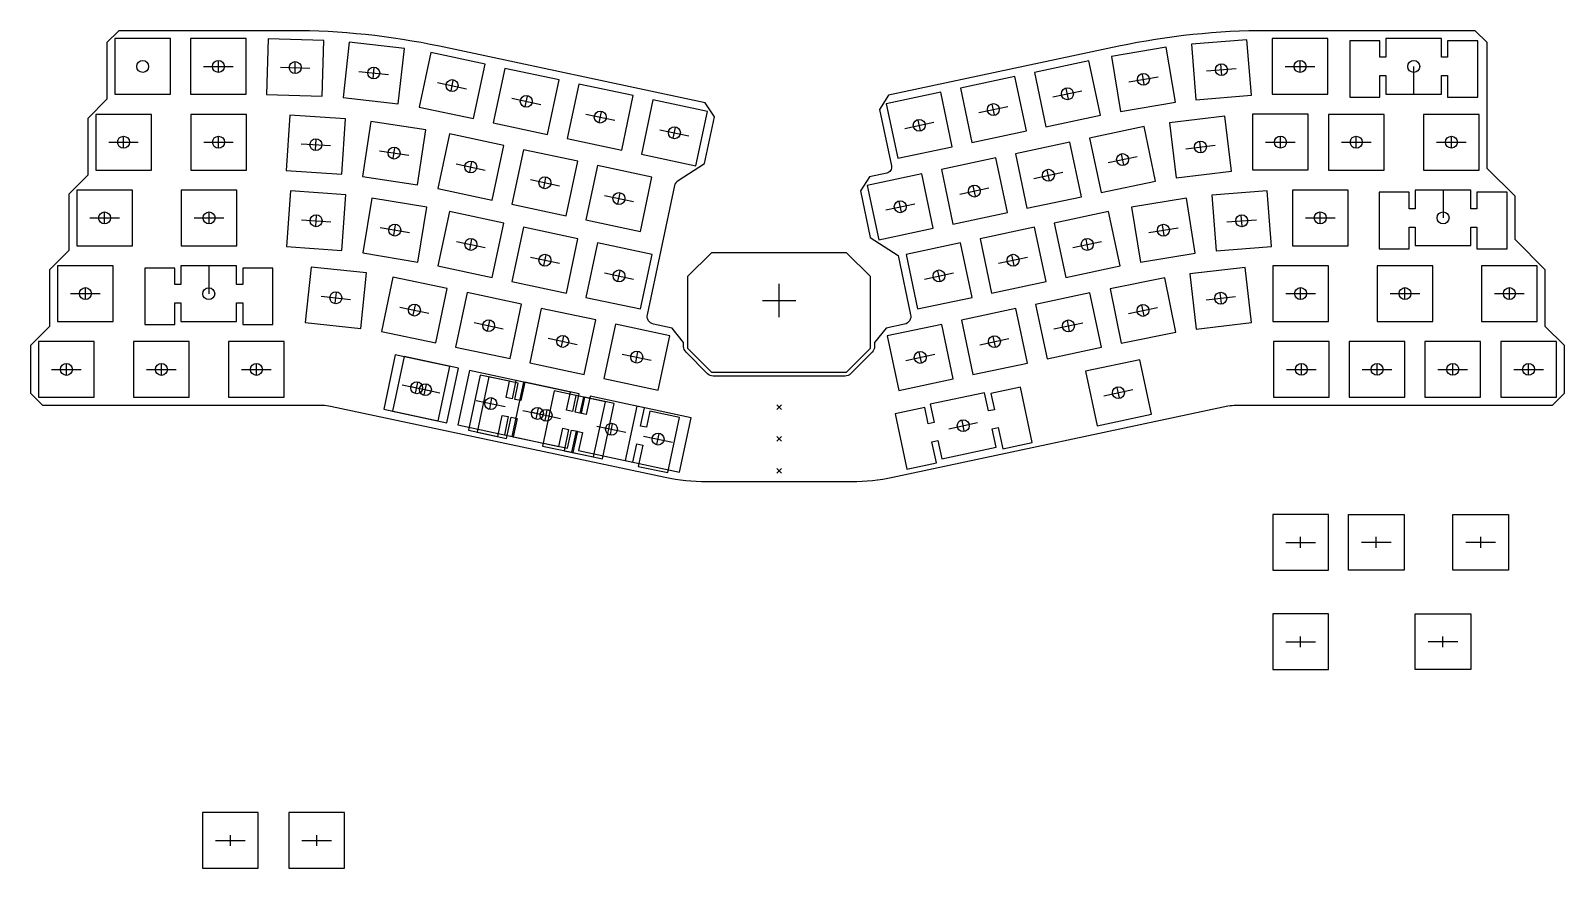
# Model space of a CAD drawing. Header units: millimetres. Extents: x -121 to 265, y -250 to -39.
import ezdxf

# ---------------------------------------------------------------- set-up
doc = ezdxf.new("R2010")
doc.units = ezdxf.units.MM
doc.layers.get('0').update_dxf_attribs({"linetype": 'CONTINUOUS'})

msp = doc.modelspace()

# ---------------------------------------------------------------- linework, layer by layer
for p, q in [((-77.02, -48.1), (-69.57, -48.1)), ((-73.3, -49.45), (-73.3, -46.75)), ((-57.72, -48.27), (-50.27, -48.49)), ((-54.03, -49.73), (-53.96, -47.03)), ((-37.95, -49.34), (-30.54, -50.15)), ((-34.39, -51.09), (-34.1, -48.4)), ((159.59, -52.67), (159.14, -50)), ((175.27, -49.21), (182.7, -48.6)), ((179.09, -50.26), (178.87, -47.56)), ((195.05, -48.1), (202.5, -48.1)), ((198.78, -49.45), (198.78, -46.74)), ((227.37, -55.1), (227.37, -48.1)), ((-18.16, -52.14), (-10.87, -53.69)), ((-14.8, -54.23), (-14.23, -51.59)), ((140.54, -56.3), (139.97, -53.65)), ((155.69, -51.96), (163.04, -50.72)), ((0.47, -56.1), (7.76, -57.65)), ((3.84, -58.2), (4.4, -55.55)), ((121.9, -60.26), (121.34, -57.61)), ((136.61, -55.75), (143.9, -54.2)), ((19.11, -60.06), (26.4, -61.61)), ((22.47, -62.16), (23.03, -59.51)), ((103.27, -64.22), (102.71, -61.57)), ((117.98, -59.71), (125.27, -58.16)), ((37.74, -64.02), (45.03, -65.57)), ((41.11, -66.12), (41.67, -63.47)), ((99.34, -63.67), (106.63, -62.12)), ((-100.9, -67.15), (-93.45, -67.15)), ((-97.17, -68.5), (-97.17, -65.8)), ((-77.01, -67.15), (-69.56, -67.15)), ((-73.28, -68.5), (-73.28, -65.8)), ((-52.51, -67.52), (-45.07, -68.01)), ((-48.88, -69.12), (-48.7, -66.42)), ((-32.8, -69.33), (-25.43, -70.44)), ((-29.32, -71.22), (-28.92, -68.54)), ((170.02, -68.8), (177.42, -67.91)), ((173.88, -69.7), (173.56, -67.01)), ((190.11, -67.13), (197.57, -67.13)), ((193.84, -68.48), (193.84, -65.77)), ((209.16, -67.15), (216.62, -67.15)), ((212.89, -68.5), (212.89, -65.8)), ((233.12, -67.14), (240.57, -67.14)), ((236.84, -68.5), (236.84, -65.79)), ((-13.47, -72.61), (-6.18, -74.16)), ((-10.1, -74.71), (-9.54, -72.06)), ((150.48, -72.29), (157.77, -70.74)), ((154.41, -72.84), (153.84, -70.19)), ((5.17, -76.57), (12.46, -78.12)), ((8.53, -78.67), (9.09, -76.02)), ((131.83, -76.24), (139.12, -74.69)), ((135.76, -76.79), (135.19, -74.14)), ((23.8, -80.53), (31.09, -82.08)), ((27.16, -82.63), (27.73, -79.98)), ((113.2, -80.2), (120.49, -78.65)), ((117.12, -80.75), (116.56, -78.1)), ((234.74, -79.18), (234.74, -86.18)), ((-101.94, -87.55), (-101.94, -84.85)), ((-75.66, -87.55), (-75.66, -84.85)), ((94.56, -84.16), (101.85, -82.61)), ((98.49, -84.71), (97.93, -82.06)), ((203.84, -87.53), (203.84, -84.82)), ((-105.66, -86.2), (-98.21, -86.2)), ((-79.39, -86.2), (-71.94, -86.2)), ((-52.44, -86.64), (-45.01, -87.17)), ((-48.82, -88.25), (-48.63, -85.55)), ((-32.62, -88.63), (-25.27, -89.85)), ((-29.17, -90.58), (-28.72, -87.91)), ((160.71, -89.87), (168.07, -88.68)), ((164.61, -90.61), (164.17, -87.94)), ((180.37, -87.21), (187.8, -86.64)), ((184.19, -88.27), (183.98, -85.57)), ((200.11, -86.18), (207.56, -86.18)), ((-13.46, -92.09), (-6.17, -93.64)), ((-10.09, -94.19), (-9.53, -91.54)), ((141.57, -93.64), (148.86, -92.1)), ((145.5, -94.19), (144.94, -91.55)), ((5.18, -96.05), (12.47, -97.6)), ((8.54, -98.15), (9.1, -95.5)), ((122.94, -97.61), (130.23, -96.06)), ((126.87, -98.15), (126.3, -95.51)), ((-75.73, -98.25), (-75.73, -105.25)), ((23.81, -100.01), (31.1, -101.56)), ((27.18, -102.11), (27.74, -99.46)), ((104.31, -101.57), (111.6, -100.02)), ((108.23, -102.12), (107.67, -99.47)), ((-106.76, -106.58), (-106.76, -103.87)), ((67.72, -111.15), (67.72, -102.77)), ((198.89, -106.58), (198.89, -103.87)), ((225.16, -106.58), (225.16, -103.87)), ((251.43, -106.58), (251.43, -103.87)), ((-110.49, -105.23), (-103.04, -105.23)), ((-47.47, -105.9), (-40.06, -106.67)), ((-43.91, -107.63), (-43.63, -104.94)), ((63.54, -106.96), (71.91, -106.96)), ((175.11, -106.8), (182.51, -105.95)), ((178.97, -107.72), (178.66, -105.03)), ((195.16, -105.23), (202.61, -105.23)), ((221.43, -105.23), (228.89, -105.23)), ((247.71, -105.23), (255.16, -105.23)), ((-27.66, -108.6), (-20.36, -110.12)), ((-24.29, -110.68), (-23.74, -108.03)), ((155.61, -110.2), (162.91, -108.73)), ((159.53, -110.79), (158.99, -108.14)), ((-8.98, -112.51), (-1.69, -114.06)), ((-5.62, -114.61), (-5.05, -111.97)), ((136.86, -114.12), (144.15, -112.57)), ((140.79, -114.67), (140.23, -112.02)), ((9.65, -116.47), (16.94, -118.02)), ((13.02, -118.57), (13.58, -115.93)), ((118.23, -118.08), (125.52, -116.53)), ((122.16, -118.63), (121.59, -115.98)), ((-111.53, -125.65), (-111.53, -122.95)), ((-87.64, -125.65), (-87.64, -122.95)), ((-63.74, -125.65), (-63.74, -122.95)), ((28.29, -120.44), (35.58, -121.99)), ((31.65, -122.53), (32.21, -119.89)), ((99.6, -122.04), (106.89, -120.49)), ((103.52, -122.59), (102.96, -119.95)), ((199.09, -125.63), (199.09, -122.92)), ((218.14, -125.63), (218.14, -122.92)), ((237.19, -125.63), (237.19, -122.92)), ((256.24, -125.63), (256.24, -122.92)), ((-115.25, -124.3), (-107.8, -124.3)), ((-91.36, -124.3), (-83.91, -124.3)), ((-67.47, -124.3), (-60.02, -124.3)), ((195.36, -124.28), (202.81, -124.28)), ((214.41, -124.28), (221.86, -124.28)), ((233.46, -124.28), (240.91, -124.28)), ((252.51, -124.28), (259.96, -124.28)), ((-27.07, -128.14), (-19.78, -129.69)), ((-27.07, -128.14), (-19.78, -129.69)), ((-24.87, -128.61), (-17.58, -130.16)), ((-23.71, -130.24), (-23.14, -127.6)), ((-23.71, -130.24), (-23.14, -127.6)), ((-21.51, -130.71), (-20.94, -128.06)), ((149.44, -130.93), (156.73, -129.38)), ((153.36, -131.47), (152.8, -128.83)), ((-8.44, -132.1), (-1.15, -133.65)), ((-5.07, -134.2), (-4.51, -131.56)), ((3.29, -134.6), (10.58, -136.15)), ((6.65, -136.7), (7.21, -134.05)), ((8.85, -137.16), (9.41, -134.52)), ((67.13, -134.38), (68.32, -133.2)), ((68.32, -134.38), (67.13, -133.2)), ((5.49, -135.06), (12.78, -136.61)), ((21.92, -138.56), (29.21, -140.11)), ((25.28, -140.66), (25.85, -138.01)), ((110.38, -139.23), (117.67, -137.68)), ((114.31, -139.78), (113.75, -137.13)), ((33.64, -141.05), (40.93, -142.6)), ((33.64, -141.05), (40.93, -142.6)), ((37.01, -143.15), (37.57, -140.5)), ((37.01, -143.15), (37.57, -140.5)), ((68.32, -142.38), (67.13, -141.2)), ((67.13, -142.38), (68.32, -141.2)), ((67.13, -150.38), (68.32, -149.2)), ((68.32, -150.38), (67.13, -149.2)), ((195.16, -167.79), (202.61, -167.79)), ((198.89, -169.14), (198.89, -166.44)), ((221.67, -167.79), (214.21, -167.79)), ((217.94, -169.14), (217.94, -166.44)), ((247.94, -167.79), (240.49, -167.79)), ((244.21, -169.14), (244.21, -166.44)), ((195.16, -192.79), (202.61, -192.79)), ((198.89, -194.14), (198.89, -191.44)), ((238.41, -192.79), (230.96, -192.79)), ((234.69, -194.14), (234.69, -191.44)), ((-74.03, -242.77), (-66.58, -242.77)), ((-70.3, -244.13), (-70.3, -241.42)), ((-52.31, -242.77), (-44.86, -242.77)), ((-48.58, -244.13), (-48.58, -241.42))]:
    msp.add_line(p, q)
msp.add_lwpolyline([(242.84, -39.1), (190.58, -39.1, 0.052408), (153.15, -43.03), (95.25, -55.34), (92.94, -58.9), (95.96, -73.13, -0.414214), (94.81, -74.91), (90.47, -75.83), (88.16, -79.39), (90.65, -91.13), (97.66, -95.68), (100.82, -110.54, -0.414214), (99.28, -112.91), (94.66, -113.89), (91.72, -117.52), (91.72, -118.55, -0.198912), (91.14, -119.96), (85.72, -125.38, -0.198912), (84.31, -125.96), (51.14, -125.96, -0.198912), (49.72, -125.38), (44.31, -119.96, -0.198912), (43.72, -118.55), (43.72, -117.52), (40.79, -113.89), (36.13, -112.9, -0.414214), (34.59, -110.53), (41.49, -78.07, -0.198912), (42.35, -76.81), (48.94, -72.53), (51.44, -60.8), (49.13, -57.24), (-17.7, -43.03, 0.052408), (-55.12, -39.1), (-98.35, -39.1), (-101.35, -42.1), (-101.35, -56.32), (-106.17, -61.15), (-106.17, -75.44), (-110.94, -80.2), (-110.94, -94.42), (-115.76, -99.25), (-115.76, -113.53), (-120.53, -118.3), (-120.53, -130.3), (-117.53, -133.3), (-47.16, -133.3, -0.052408), (-45.08, -133.52), (39.08, -151.41, 0.052408), (49.48, -152.5), (85.97, -152.5, 0.052405), (96.36, -151.41), (180.64, -133.49, -0.052405), (182.72, -133.28), (262.24, -133.28), (265.24, -130.28), (265.24, -118.28), (260.43, -113.47), (260.43, -99.23), (252.84, -91.63), (252.84, -80.73), (245.84, -73.73), (245.84, -42.1)], format="xyb", close=True)
for points in [[(-85.35, -55.1), (-85.35, -41.1), (-99.35, -41.1), (-99.35, -55.1)], [(-80.3, -55.1), (-66.3, -55.1), (-66.3, -41.1), (-80.3, -41.1)], [(-60.79, -41.18), (-61.19, -55.17), (-47.2, -55.58), (-46.8, -41.58)], [(-40.44, -42.02), (-41.96, -55.94), (-28.05, -57.46), (-26.52, -43.55)], [(171.43, -42.5), (172.58, -56.46), (186.53, -55.31), (185.39, -41.36)], [(191.78, -41.1), (191.78, -55.1), (205.78, -55.1), (205.78, -41.1)], [(234.37, -50.4), (235.89, -50.4), (235.89, -55.85), (243.47, -55.85), (243.47, -41.65), (235.89, -41.65), (235.89, -45.8), (234.37, -45.8), (234.37, -41.1), (220.37, -41.1), (220.37, -45.8), (218.84, -45.8), (218.84, -41.65), (211.27, -41.65), (211.27, -55.85), (218.84, -55.85), (218.84, -50.4), (220.37, -50.4), (220.37, -55.1), (234.37, -55.1)], [(-9.12, -61.21), (-6.21, -47.52), (-19.91, -44.61), (-22.82, -58.3)], [(153.62, -59.4), (167.43, -57.08), (165.11, -43.27), (151.3, -45.6)], [(-4.18, -62.26), (9.51, -65.17), (12.42, -51.48), (-1.27, -48.57)], [(148.56, -60.37), (145.65, -46.67), (131.95, -49.58), (134.86, -63.28)], [(14.45, -66.22), (28.14, -69.13), (31.06, -55.44), (17.36, -52.53)], [(113.32, -53.54), (116.23, -67.24), (129.92, -64.33), (127.01, -50.63)], [(36, -56.49), (33.08, -70.18), (46.78, -73.1), (49.69, -59.4)], [(111.29, -68.29), (108.38, -54.59), (94.69, -57.5), (97.6, -71.2)], [(-104.17, -74.15), (-90.17, -74.15), (-90.17, -60.15), (-104.17, -60.15)], [(-66.28, -74.15), (-66.28, -60.15), (-80.28, -60.15), (-80.28, -74.15)], [(-42.26, -75.2), (-41.35, -61.23), (-55.32, -60.33), (-56.23, -74.3)], [(167.61, -76.14), (181.51, -74.47), (179.84, -60.57), (165.94, -62.24)], [(200.84, -74.13), (200.84, -60.13), (186.84, -60.13), (186.84, -74.13)], [(205.89, -74.15), (219.89, -74.15), (219.89, -60.15), (205.89, -60.15)], [(229.84, -74.14), (243.84, -74.14), (243.84, -60.14), (229.84, -60.14)], [(-37.08, -75.76), (-23.24, -77.85), (-21.15, -64), (-35, -61.92)], [(-4.43, -81.69), (-1.52, -67.99), (-15.22, -65.08), (-18.13, -78.78)], [(145.82, -66.12), (148.73, -79.82), (162.43, -76.91), (159.52, -63.21)], [(17.11, -71.95), (3.42, -69.04), (0.51, -82.74), (14.2, -85.65)], [(130.08, -83.77), (143.78, -80.86), (140.87, -67.16), (127.17, -70.07)], [(32.84, -89.61), (35.75, -75.91), (22.05, -73), (19.14, -86.7)], [(122.23, -71.12), (108.54, -74.03), (111.45, -87.73), (125.14, -84.82)], [(106.51, -88.78), (103.6, -75.08), (89.9, -78), (92.81, -91.69)], [(-108.94, -79.2), (-108.94, -93.2), (-94.94, -93.2), (-94.94, -79.2)], [(-68.66, -79.2), (-82.66, -79.2), (-82.66, -93.2), (-68.66, -93.2)], [(-56.2, -93.39), (-42.24, -94.38), (-41.25, -80.42), (-55.21, -79.42)], [(177.64, -94.44), (191.6, -93.37), (190.53, -79.41), (176.57, -80.48)], [(210.84, -79.18), (196.84, -79.18), (196.84, -93.18), (210.84, -93.18)], [(241.74, -93.17), (241.74, -88.48), (243.26, -88.48), (243.26, -93.93), (250.84, -93.93), (250.84, -79.73), (243.26, -79.73), (243.26, -83.88), (241.74, -83.88), (241.74, -79.18), (227.74, -79.18), (227.74, -83.88), (226.21, -83.88), (226.21, -79.73), (218.64, -79.73), (218.64, -93.93), (226.21, -93.93), (226.21, -88.48), (227.74, -88.48), (227.74, -93.17)], [(-37, -95), (-23.18, -97.29), (-20.89, -83.48), (-34.7, -81.19)], [(-18.11, -98.25), (-4.42, -101.16), (-1.51, -87.47), (-15.2, -84.56)], [(136.92, -87.48), (139.83, -101.17), (153.52, -98.26), (150.61, -84.57)], [(158.6, -97.31), (172.42, -95.06), (170.17, -81.24), (156.36, -83.49)], [(0.52, -102.21), (14.21, -105.13), (17.13, -91.43), (3.43, -88.52)], [(121.19, -105.13), (134.89, -102.22), (131.98, -88.53), (118.28, -91.44)], [(22.07, -92.48), (19.15, -106.18), (32.85, -109.09), (35.76, -95.39)], [(99.65, -95.4), (102.56, -109.09), (116.25, -106.18), (113.34, -92.49)], [(90.72, -118.96), (90.72, -100.96), (84.72, -94.96), (50.72, -94.96), (44.72, -100.96), (44.72, -118.96), (50.72, -124.96), (84.72, -124.96)], [(-99.76, -98.23), (-113.76, -98.23), (-113.76, -112.23), (-99.76, -112.23)], [(-67.2, -98.8), (-67.2, -102.95), (-68.73, -102.95), (-68.73, -98.25), (-82.73, -98.25), (-82.73, -102.95), (-84.25, -102.95), (-84.25, -98.8), (-91.83, -98.8), (-91.83, -113), (-84.25, -113), (-84.25, -107.55), (-82.73, -107.55), (-82.73, -112.25), (-68.73, -112.25), (-68.73, -107.55), (-67.2, -107.55), (-67.2, -113), (-59.63, -113), (-59.63, -98.8)], [(-36.08, -100.04), (-50.01, -98.6), (-51.45, -112.52), (-37.52, -113.97)], [(184.97, -98.62), (171.06, -100.22), (172.66, -114.13), (186.57, -112.53)], [(205.89, -98.23), (191.89, -98.23), (191.89, -112.23), (205.89, -112.23)], [(218.16, -112.23), (232.16, -112.23), (232.16, -98.23), (218.16, -98.23)], [(258.43, -112.23), (258.43, -98.23), (244.43, -98.23), (244.43, -112.23)], [(-29.44, -101.07), (-32.29, -114.78), (-18.59, -117.64), (-15.73, -103.93)], [(167.51, -114.94), (164.74, -101.22), (151.02, -103.99), (153.78, -117.71)], [(2.97, -107.9), (-10.73, -104.99), (-13.64, -118.68), (0.06, -121.59)], [(145.9, -105.05), (132.21, -107.96), (135.12, -121.65), (148.81, -118.74)], [(5, -122.64), (18.69, -125.55), (21.6, -111.86), (7.91, -108.95)], [(127.27, -109.01), (113.57, -111.92), (116.48, -125.61), (130.18, -122.7)], [(40.24, -115.82), (26.54, -112.91), (23.63, -126.6), (37.32, -129.51)], [(97.85, -129.57), (111.54, -126.66), (108.63, -112.97), (94.94, -115.88)], [(-118.53, -117.3), (-118.53, -131.3), (-104.53, -131.3), (-104.53, -117.3)], [(-80.64, -131.3), (-80.64, -117.3), (-94.64, -117.3), (-94.64, -131.3)], [(-56.74, -117.3), (-70.74, -117.3), (-70.74, -131.3), (-56.74, -131.3)], [(192.09, -117.28), (192.09, -131.28), (206.09, -131.28), (206.09, -117.28)], [(225.14, -131.28), (225.14, -117.28), (211.14, -117.28), (211.14, -131.28)], [(230.19, -131.28), (244.19, -131.28), (244.19, -117.28), (230.19, -117.28)], [(263.24, -131.28), (263.24, -117.28), (249.24, -117.28), (249.24, -131.28)], [(-28.82, -120.62), (-31.73, -134.31), (-18.03, -137.22), (-15.12, -123.53)], [(-31.73, -134.31), (-18.03, -137.22), (-15.12, -123.53), (-28.82, -120.62)], [(-26.62, -121.08), (-29.53, -134.78), (-15.83, -137.69), (-12.92, -124)], [(161.39, -135.54), (158.47, -121.85), (144.78, -124.76), (147.69, -138.45)], [(-10.18, -124.58), (-13.09, -138.27), (0.6, -141.18), (3.51, -127.49)], [(-1.89, -135.85), (-0.39, -136.17), (-1.37, -140.76), (12.32, -143.67), (13.3, -139.08), (14.79, -139.39), (13.66, -144.73), (21.07, -146.3), (24.02, -132.41), (16.61, -130.83), (15.75, -134.89), (14.26, -134.58), (15.23, -129.98), (1.54, -127.07), (0.56, -131.67), (-0.93, -131.35), (-0.07, -127.29), (-7.48, -125.71), (-10.43, -139.61), (-3.02, -141.18)], [(17.43, -130.45), (3.74, -127.54), (2.76, -132.13), (1.27, -131.82), (2.13, -127.76), (-5.28, -126.18), (-8.23, -140.07), (-0.82, -141.65), (0.32, -136.32), (1.81, -136.63), (0.83, -141.23), (14.52, -144.14), (15.5, -139.54), (16.99, -139.86), (15.86, -145.19), (23.27, -146.77), (26.22, -132.88), (18.81, -131.3), (17.95, -135.36), (16.46, -135.05)], [(8.21, -143.57), (15.62, -145.14), (16.75, -139.81), (18.24, -140.13), (17.26, -144.72), (30.96, -147.63), (31.93, -143.04), (33.43, -143.35), (32.29, -148.69), (39.7, -150.26), (42.65, -136.37), (35.25, -134.8), (34.38, -138.86), (32.89, -138.54), (33.87, -133.94), (20.17, -131.03), (19.2, -135.63), (17.7, -135.31), (18.57, -131.25), (11.16, -129.68)], [(108.64, -146.75), (122.33, -143.84), (121.35, -139.25), (122.84, -138.93), (123.98, -144.26), (131.39, -142.69), (128.43, -128.8), (121.02, -130.37), (121.89, -134.43), (120.4, -134.75), (119.42, -130.15), (105.72, -133.06), (106.7, -137.66), (105.21, -137.98), (104.35, -133.91), (96.94, -135.49), (99.89, -149.38), (107.3, -147.81), (106.17, -142.47), (107.66, -142.16)], [(31.9, -133.52), (28.99, -147.22), (42.68, -150.13), (45.59, -136.43)], [(45.59, -136.43), (31.9, -133.52), (28.99, -147.22), (42.68, -150.13)], [(205.89, -160.79), (191.89, -160.79), (191.89, -174.79), (205.89, -174.79)], [(210.94, -160.79), (224.94, -160.79), (224.94, -174.79), (210.94, -174.79)], [(251.21, -160.79), (251.21, -174.79), (237.21, -174.79), (237.21, -160.79)], [(191.89, -185.79), (191.89, -199.79), (205.89, -199.79), (205.89, -185.79)], [(227.69, -185.79), (241.69, -185.79), (241.69, -199.79), (227.69, -199.79)], [(-63.3, -249.77), (-63.3, -235.77), (-77.3, -235.77), (-77.3, -249.77)], [(-41.58, -235.77), (-55.58, -235.77), (-55.58, -249.77), (-41.58, -249.77)]]:
    msp.add_lwpolyline(points, close=True)
for centre in [(-92.35, -48.1), (-73.3, -48.1), (-53.99, -48.38), (-34.24, -49.74), (159.37, -51.34), (178.98, -48.91), (198.78, -48.1), (227.37, -48.1), (-14.51, -52.91), (140.26, -54.97), (4.12, -56.87), (121.62, -58.93), (22.75, -60.83), (102.99, -62.9), (41.39, -64.79), (-97.17, -67.15), (-73.28, -67.15), (-48.79, -67.77), (-29.12, -69.88), (173.72, -68.35), (193.84, -67.13), (212.89, -67.15), (236.84, -67.14), (-9.82, -73.38), (154.12, -71.52), (8.81, -77.34), (135.47, -75.47), (27.44, -81.31), (116.84, -79.43), (-101.94, -86.2), (-75.66, -86.2), (98.21, -83.39), (203.84, -86.18), (234.74, -86.18), (-48.72, -86.9), (-28.94, -89.24), (164.39, -89.28), (184.09, -86.92), (-9.81, -92.86), (145.22, -92.87), (8.82, -96.82), (126.58, -96.83), (27.46, -100.78), (107.95, -100.79), (-106.76, -105.23), (-75.73, -105.25), (198.89, -105.23), (225.16, -105.23), (251.43, -105.23), (-43.77, -106.28), (-24.01, -109.36), (159.26, -109.46), (178.81, -106.38), (-5.33, -113.29), (140.51, -113.35), (13.3, -117.25), (121.88, -117.31), (-111.53, -124.3), (-87.64, -124.3), (-63.74, -124.3), (31.93, -121.21), (103.24, -121.27), (199.09, -124.28), (218.14, -124.28), (237.19, -124.28), (256.24, -124.28), (-23.43, -128.92), (-23.43, -128.92), (-21.23, -129.39), (153.08, -130.15), (-4.79, -132.88), (6.93, -135.37), (9.13, -135.84), (25.57, -139.33), (114.03, -138.45), (37.29, -141.82), (37.29, -141.82)]:
    msp.add_circle(centre, 1.5)

doc.saveas('drawing.dxf')
